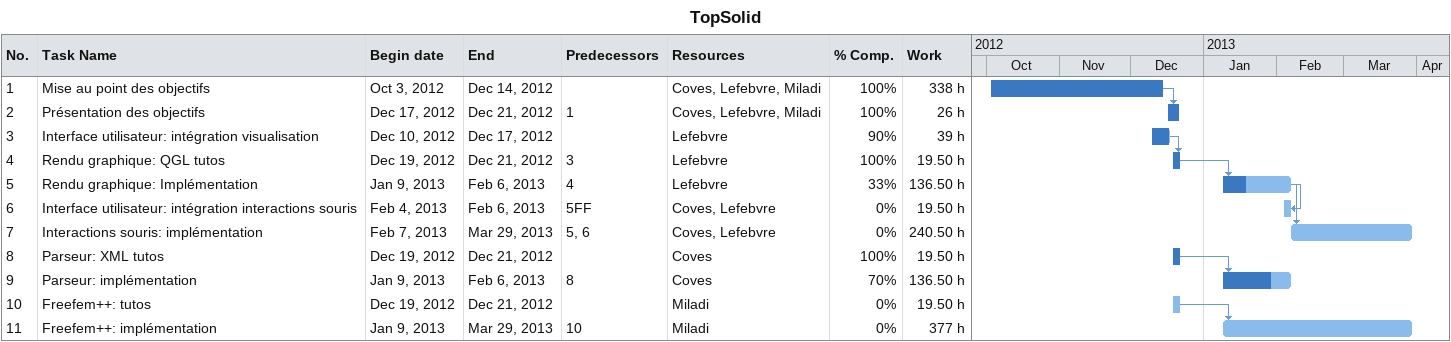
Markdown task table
TopSolid

| ID | Task | Start | Finish | Predecessors | Resources | % complete | Work (h) |
|---|---|---|---|---|---|---|---|
| 1 | Mise au point des objectifs | 2012-10-03 | 2012-12-14 |  | Coves, Lefebvre, Miladi | 100 | 338 |
| 2 | Présentation des objectifs | 2012-12-17 | 2012-12-21 | 1 | Coves, Lefebvre, Miladi | 100 | 26 |
| 3 | Interface utilisateur: intégration visualisation | 2012-12-10 | 2012-12-17 |  | Lefebvre | 90 | 39 |
| 4 | Rendu graphique: QGL tutos | 2012-12-19 | 2012-12-21 | 3 | Lefebvre | 100 | 19.50 |
| 5 | Rendu graphique: Implémentation | 2013-01-09 | 2013-02-06 | 4 | Lefebvre | 33 | 136.50 |
| 6 | Interface utilisateur: intégration interactions souris | 2013-02-04 | 2013-02-06 | 5FF | Coves, Lefebvre | 0 | 19.50 |
| 7 | Interactions souris: implémentation | 2013-02-07 | 2013-03-29 | 5, 6 | Coves, Lefebvre | 0 | 240.50 |
| 8 | Parseur: XML tutos | 2012-12-19 | 2012-12-21 |  | Coves | 100 | 19.50 |
| 9 | Parseur: implémentation | 2013-01-09 | 2013-02-06 | 8 | Coves | 70 | 136.50 |
| 10 | Freefem++: tutos | 2012-12-19 | 2012-12-21 |  | Miladi | 0 | 19.50 |
| 11 | Freefem++: implémentation | 2013-01-09 | 2013-03-29 | 10 | Miladi | 0 | 377 |
